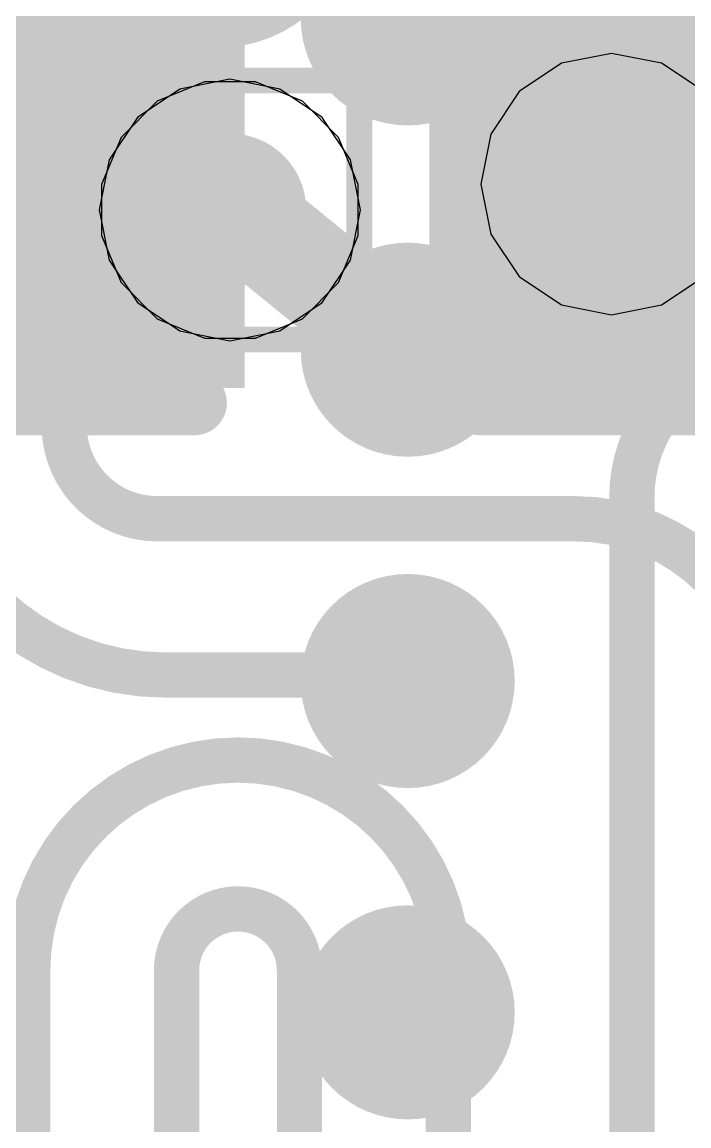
# Model space of a CAD drawing. Header units: inches. Extents: x -6 to 284, y -12 to 154.
# Drawn here: x 74.245 to 75.554, y 9.485 to 11.651 of the extents above; entities that cross this region are included whole.
import ezdxf

# ---------------------------------------------------------------- set-up
doc = ezdxf.new("R2010")
doc.units = ezdxf.units.IN
for name, color, linetype in [('Bottom Layer', 5, 'Continuous'), ('Bottom Overlay', 54, 'Continuous'), ('Bottom Paste', 16, 'Continuous'), ('Bottom Solder', 6, 'Continuous'), ('Drill Drawing', 1, 'Continuous'), ('GND-1', 16, 'Continuous'), ('GND-2', 90, 'Continuous'), ('GND-3', 216, 'Continuous'), ('GND-4', 54, 'Continuous'), ('PWR-1', 156, 'Continuous'), ('PWR-2', 130, 'Continuous'), ('Signal L1', 76, 'Continuous'), ('Signal L2', 6, 'Continuous'), ('Top Layer', 1, 'Continuous'), ('Top Paste', 8, 'Continuous'), ('Top Solder', 216, 'Continuous'), ('Via Holes', 16, 'Continuous')]:
    doc.layers.add(name, color=color, linetype=linetype)

# ---------------------------------------------------------------- blocks, each defined once
blk = doc.blocks.new('200_WFBGA__10_15__127')
at = {"layer": 'Top Layer'}
h = blk.add_hatch(color=1, dxfattribs=at)
edge = h.paths.add_edge_path()
edge.add_arc((1.1999, 2.9251), 0.16, 0, 360)
h = blk.add_hatch(color=1, dxfattribs=at)
edge = h.paths.add_edge_path()
edge.add_arc((1.1999, 2.2751), 0.16, 0, 360)
h = blk.add_hatch(color=1, dxfattribs=at)
edge = h.paths.add_edge_path()
edge.add_arc((1.1999, 1.6251), 0.16, 0, 360)
h = blk.add_hatch(color=1, dxfattribs=at)
edge = h.paths.add_edge_path()
edge.add_arc((1.1999, 0.9751), 0.16, 0, 360)
at = {"layer": 'Top Paste'}
h = blk.add_hatch(color=8, dxfattribs=at)
edge = h.paths.add_edge_path()
edge.add_arc((1.1999, 2.9251), 0.16, 0, 360)
h = blk.add_hatch(color=8, dxfattribs=at)
edge = h.paths.add_edge_path()
edge.add_arc((1.1999, 2.2751), 0.16, 0, 360)
h = blk.add_hatch(color=8, dxfattribs=at)
edge = h.paths.add_edge_path()
edge.add_arc((1.1999, 1.6251), 0.16, 0, 360)
h = blk.add_hatch(color=8, dxfattribs=at)
edge = h.paths.add_edge_path()
edge.add_arc((1.1999, 0.9751), 0.16, 0, 360)
at = {"layer": 'Top Solder'}
h = blk.add_hatch(color=216, dxfattribs=at)
edge = h.paths.add_edge_path()
edge.add_arc((1.1999, 2.9251), 0.21, 0, 360)
h = blk.add_hatch(color=216, dxfattribs=at)
edge = h.paths.add_edge_path()
edge.add_arc((1.1999, 2.2751), 0.21, 0, 360)
h = blk.add_hatch(color=216, dxfattribs=at)
edge = h.paths.add_edge_path()
edge.add_arc((1.1999, 1.6251), 0.21, 0, 360)
h = blk.add_hatch(color=216, dxfattribs=at)
edge = h.paths.add_edge_path()
edge.add_arc((1.1999, 0.9751), 0.21, 0, 360)
blk = doc.blocks.new('C___0402_B_278')
at = {"layer": 'Bottom Layer'}
for points in [[(-0.2413, 0.3175), (-0.2413, -0.3175), (-0.6985, -0.3175), (-0.6985, 0.3175)], [(0.6985, 0.3175), (0.6985, -0.3175), (0.2413, -0.3175), (0.2413, 0.3175)]]:
    blk.add_hatch(color=5, dxfattribs=at).paths.add_polyline_path(points)
at = {"layer": 'Bottom Paste'}
for points in [[(-0.2413, 0.3175), (-0.2413, -0.3175), (-0.6985, -0.3175), (-0.6985, 0.3175)], [(0.6985, 0.3175), (0.6985, -0.3175), (0.2413, -0.3175), (0.2413, 0.3175)]]:
    blk.add_hatch(color=16, dxfattribs=at).paths.add_polyline_path(points)
at = {"layer": 'Bottom Solder'}
for points in [[(-0.1813, 0.3775), (-0.1813, -0.3775), (-0.7585, -0.3775), (-0.7585, 0.3775)], [(0.7585, 0.3775), (0.7585, -0.3775), (0.1813, -0.3775), (0.1813, 0.3775)]]:
    blk.add_hatch(color=6, dxfattribs=at).paths.add_polyline_path(points)
at = {"layer": 'Bottom Overlay'}
for points in [[(-0.7874, 0.4064, 0.127, 0.127, 0), (-0.7874, -0.4064, 0.127, 0.127, 0)], [(-0.2794, 0.4064, 0.127, 0.127, 0), (-0.7874, 0.4064, 0.127, 0.127, 0)], [(0.7874, 0.4064, 0.127, 0.127, 0), (0.2794, 0.4064, 0.127, 0.127, 0)], [(0.7874, 0.4064, 0.127, 0.127, 0), (0.7874, -0.4064, 0.127, 0.127, 0)], [(-0.2794, -0.4064, 0.127, 0.127, 0), (-0.7874, -0.4064, 0.127, 0.127, 0)], [(0.7874, -0.4064, 0.127, 0.127, 0), (0.2794, -0.4064, 0.127, 0.127, 0)]]:
    blk.add_lwpolyline(points, format="xyseb", dxfattribs=at)
for points in [[(-0.8191, 0.4064, 0.0635, 0.0635, 1), (-0.7556, 0.4064, 0.0635, 0.0635, 1)], [(-0.8191, 0.4064, 0.0635, 0.0635, 1), (-0.7556, 0.4064, 0.0635, 0.0635, 1)], [(-0.3111, 0.4064, 0.0635, 0.0635, 1), (-0.2477, 0.4064, 0.0635, 0.0635, 1)], [(0.2477, 0.4064, 0.0635, 0.0635, 1), (0.3111, 0.4064, 0.0635, 0.0635, 1)], [(0.7556, 0.4064, 0.0635, 0.0635, 1), (0.8191, 0.4064, 0.0635, 0.0635, 1)], [(0.7556, 0.4064, 0.0635, 0.0635, 1), (0.8191, 0.4064, 0.0635, 0.0635, 1)], [(-0.8191, -0.4064, 0.0635, 0.0635, 1), (-0.7556, -0.4064, 0.0635, 0.0635, 1)], [(-0.8191, -0.4064, 0.0635, 0.0635, 1), (-0.7556, -0.4064, 0.0635, 0.0635, 1)], [(-0.3111, -0.4064, 0.0635, 0.0635, 1), (-0.2477, -0.4064, 0.0635, 0.0635, 1)], [(0.2477, -0.4064, 0.0635, 0.0635, 1), (0.3111, -0.4064, 0.0635, 0.0635, 1)], [(0.7556, -0.4064, 0.0635, 0.0635, 1), (0.8191, -0.4064, 0.0635, 0.0635, 1)], [(0.7556, -0.4064, 0.0635, 0.0635, 1), (0.8191, -0.4064, 0.0635, 0.0635, 1)]]:
    blk.add_lwpolyline(points, format="xyseb", close=True, dxfattribs=at)

msp = doc.modelspace()

# ---------------------------------------------------------------- hatches: boundary and pattern name
at = {"layer": 'Bottom Layer'}
h = msp.add_hatch(color=5, dxfattribs=at)
edge = h.paths.add_edge_path()
edge.add_arc((75.4018, 11.3332), 0.15, 0, 360)
h = msp.add_hatch(color=5, dxfattribs=at)
edge = h.paths.add_edge_path()
edge.add_arc((74.6526, 11.2824), 0.15, 0, 360)
at = {"layer": 'GND-1'}
h = msp.add_hatch(color=16, dxfattribs=at)
edge = h.paths.add_edge_path()
edge.add_arc((75.4018, 11.3332), 0.15, 0, 360)
h = msp.add_hatch(color=16, dxfattribs=at)
edge = h.paths.add_edge_path()
edge.add_arc((74.6526, 11.2824), 0.15, 0, 360)
at = {"layer": 'GND-2'}
h = msp.add_hatch(color=90, dxfattribs=at)
edge = h.paths.add_edge_path()
edge.add_arc((75.4018, 11.3332), 0.15, 0, 360)
h = msp.add_hatch(color=90, dxfattribs=at)
edge = h.paths.add_edge_path()
edge.add_arc((74.6526, 11.2824), 0.15, 0, 360)
at = {"layer": 'GND-3'}
h = msp.add_hatch(color=216, dxfattribs=at)
edge = h.paths.add_edge_path()
edge.add_arc((75.4018, 11.3332), 0.15, 0, 360)
h = msp.add_hatch(color=216, dxfattribs=at)
edge = h.paths.add_edge_path()
edge.add_arc((74.6526, 11.2824), 0.15, 0, 360)
at = {"layer": 'GND-4'}
h = msp.add_hatch(color=54, dxfattribs=at)
edge = h.paths.add_edge_path()
edge.add_arc((75.4018, 11.3332), 0.15, 0, 360)
h = msp.add_hatch(color=54, dxfattribs=at)
edge = h.paths.add_edge_path()
edge.add_arc((74.6526, 11.2824), 0.15, 0, 360)
at = {"layer": 'PWR-1'}
h = msp.add_hatch(color=156, dxfattribs=at)
edge = h.paths.add_edge_path()
edge.add_arc((75.4018, 11.3332), 0.15, 0, 360)
h = msp.add_hatch(color=156, dxfattribs=at)
edge = h.paths.add_edge_path()
edge.add_arc((74.6526, 11.2824), 0.15, 0, 360)
at = {"layer": 'PWR-2'}
h = msp.add_hatch(color=130, dxfattribs=at)
edge = h.paths.add_edge_path()
edge.add_arc((75.4018, 11.3332), 0.15, 0, 360)
h = msp.add_hatch(color=130, dxfattribs=at)
edge = h.paths.add_edge_path()
edge.add_arc((74.6526, 11.2824), 0.15, 0, 360)
at = {"layer": 'Signal L1'}
h = msp.add_hatch(color=76, dxfattribs=at)
edge = h.paths.add_edge_path()
edge.add_arc((75.4018, 11.3332), 0.15, 0, 360)
h = msp.add_hatch(color=76, dxfattribs=at)
edge = h.paths.add_edge_path()
edge.add_arc((74.6526, 11.2824), 0.15, 0, 360)
at = {"layer": 'Signal L2'}
h = msp.add_hatch(color=6, dxfattribs=at)
edge = h.paths.add_edge_path()
edge.add_arc((75.4018, 11.3332), 0.15, 0, 360)
h = msp.add_hatch(color=6, dxfattribs=at)
edge = h.paths.add_edge_path()
edge.add_arc((74.6526, 11.2824), 0.15, 0, 360)
at = {"layer": 'Top Layer'}
h = msp.add_hatch(color=1, dxfattribs=at)
edge = h.paths.add_edge_path()
edge.add_arc((75.4018, 11.3332), 0.15, 0, 360)
h = msp.add_hatch(color=1, dxfattribs=at)
edge = h.paths.add_edge_path()
edge.add_arc((74.6526, 11.2824), 0.15, 0, 360)
at = {"layer": 'Via Holes'}
h = msp.add_hatch(color=7, dxfattribs=at)
edge = h.paths.add_edge_path()
edge.add_arc((75.4018, 11.3332), 0.075, 0, 360)
h = msp.add_hatch(color=7, dxfattribs=at)
edge = h.paths.add_edge_path()
edge.add_arc((74.6526, 11.2824), 0.075, 0, 360)

# ---------------------------------------------------------------- linework, layer by layer
at = {"layer": 'Bottom Layer'}
for points in [[(74.9499, 11.768, 0.2032, 0.2032, 0), (75.1917, 11.5263, 0.2032, 0.2032, 0)], [(75.1917, 11.5263, 0.2032, 0.2032, 0), (75.2057, 11.5263, 0.2032, 0.2032, 0)], [(75.2057, 11.5263, 0.2032, 0.2032, 0), (75.2956, 11.4364, 0.2032, 0.2032, 0)], [(75.2956, 11.3104, 0.2032, 0.2032, 0), (75.2956, 11.4364, 0.2032, 0.2032, 0)]]:
    msp.add_lwpolyline(points, format="xyseb", dxfattribs=at)
for points in [[(75.1409, 11.5263, 0.1016, 0.1016, 1), (75.2425, 11.5263, 0.1016, 0.1016, 1)], [(75.1409, 11.5263, 0.1016, 0.1016, 1), (75.2425, 11.5263, 0.1016, 0.1016, 1)], [(75.1549, 11.5263, 0.1016, 0.1016, 1), (75.2565, 11.5263, 0.1016, 0.1016, 1)], [(75.1549, 11.5263, 0.1016, 0.1016, 1), (75.2565, 11.5263, 0.1016, 0.1016, 1)], [(75.2448, 11.4364, 0.1016, 0.1016, 1), (75.3464, 11.4364, 0.1016, 0.1016, 1)], [(75.2448, 11.4364, 0.1016, 0.1016, 1), (75.3464, 11.4364, 0.1016, 0.1016, 1)], [(75.2448, 11.3104, 0.1016, 0.1016, 1), (75.3464, 11.3104, 0.1016, 0.1016, 1)]]:
    msp.add_lwpolyline(points, format="xyseb", close=True, dxfattribs=at)
at = {"layer": 'Drill Drawing'}
for points in [[(75.1478, 11.5872, 0.0508, 0.0508, 0), (75.6558, 11.5872, 0.0508, 0.0508, 0)], [(75.1478, 11.0792, 0.0508, 0.0508, 0), (75.1478, 11.5872, 0.0508, 0.0508, 0)], [(74.3986, 11.5364, 0.0508, 0.0508, 0), (74.9066, 11.5364, 0.0508, 0.0508, 0)], [(74.3986, 11.0284, 0.0508, 0.0508, 0), (74.3986, 11.5364, 0.0508, 0.0508, 0)], [(74.9066, 11.0284, 0.0508, 0.0508, 0), (74.9066, 11.5364, 0.0508, 0.0508, 0)], [(75.1478, 11.0792, 0.0508, 0.0508, 0), (75.6558, 11.0792, 0.0508, 0.0508, 0)], [(74.3986, 11.0284, 0.0508, 0.0508, 0), (74.9066, 11.0284, 0.0508, 0.0508, 0)]]:
    msp.add_lwpolyline(points, format="xyseb", dxfattribs=at)
for points in [[(75.1351, 11.5872, 0.0254, 0.0254, 1), (75.1605, 11.5872, 0.0254, 0.0254, 1)], [(75.1351, 11.5872, 0.0254, 0.0254, 1), (75.1605, 11.5872, 0.0254, 0.0254, 1)], [(74.3859, 11.5364, 0.0254, 0.0254, 1), (74.4113, 11.5364, 0.0254, 0.0254, 1)], [(74.3859, 11.5364, 0.0254, 0.0254, 1), (74.4113, 11.5364, 0.0254, 0.0254, 1)], [(74.8939, 11.5364, 0.0254, 0.0254, 1), (74.9193, 11.5364, 0.0254, 0.0254, 1)], [(74.8939, 11.5364, 0.0254, 0.0254, 1), (74.9193, 11.5364, 0.0254, 0.0254, 1)], [(75.1351, 11.0792, 0.0254, 0.0254, 1), (75.1605, 11.0792, 0.0254, 0.0254, 1)], [(75.1351, 11.0792, 0.0254, 0.0254, 1), (75.1605, 11.0792, 0.0254, 0.0254, 1)], [(74.3859, 11.0284, 0.0254, 0.0254, 1), (74.4113, 11.0284, 0.0254, 0.0254, 1)], [(74.3859, 11.0284, 0.0254, 0.0254, 1), (74.4113, 11.0284, 0.0254, 0.0254, 1)], [(74.8939, 11.0284, 0.0254, 0.0254, 1), (74.9193, 11.0284, 0.0254, 0.0254, 1)], [(74.8939, 11.0284, 0.0254, 0.0254, 1), (74.9193, 11.0284, 0.0254, 0.0254, 1)]]:
    msp.add_lwpolyline(points, format="xyseb", close=True, dxfattribs=at)
at = {"layer": 'GND-1'}
for p, q in [((74.6026, 11.534), (74.5101, 11.4957)), ((74.7027, 11.534), (74.6026, 11.534)), ((74.7951, 11.4957), (74.7027, 11.534)), ((74.5101, 11.4957), (74.4393, 11.4249)), ((74.8659, 11.4249), (74.7951, 11.4957)), ((74.4393, 11.4249), (74.401, 11.3324)), ((74.9042, 11.3324), (74.8659, 11.4249)), ((74.401, 11.3324), (74.401, 11.2323)), ((74.9042, 11.2323), (74.9042, 11.3324)), ((74.401, 11.2323), (74.4393, 11.1399)), ((74.8659, 11.1399), (74.9042, 11.2323)), ((74.4393, 11.1399), (74.5101, 11.0691)), ((74.7951, 11.0691), (74.8659, 11.1399)), ((74.5101, 11.0691), (74.6026, 11.0308)), ((74.7027, 11.0308), (74.7951, 11.0691)), ((74.6026, 11.0308), (74.7027, 11.0308))]:
    msp.add_line(p, q, dxfattribs=at)
at = {"layer": 'GND-2'}
for p, q in [((74.6026, 11.534), (74.5101, 11.4957)), ((74.7027, 11.534), (74.6026, 11.534)), ((74.7951, 11.4957), (74.7027, 11.534)), ((74.5101, 11.4957), (74.4393, 11.4249)), ((74.8659, 11.4249), (74.7951, 11.4957)), ((74.4393, 11.4249), (74.401, 11.3324)), ((74.9042, 11.3324), (74.8659, 11.4249)), ((74.401, 11.3324), (74.401, 11.2323)), ((74.9042, 11.2323), (74.9042, 11.3324)), ((74.401, 11.2323), (74.4393, 11.1399)), ((74.8659, 11.1399), (74.9042, 11.2323)), ((74.4393, 11.1399), (74.5101, 11.0691)), ((74.7951, 11.0691), (74.8659, 11.1399)), ((74.5101, 11.0691), (74.6026, 11.0308)), ((74.7027, 11.0308), (74.7951, 11.0691)), ((74.6026, 11.0308), (74.7027, 11.0308))]:
    msp.add_line(p, q, dxfattribs=at)
at = {"layer": 'GND-3'}
for p, q in [((74.6026, 11.534), (74.5101, 11.4957)), ((74.7027, 11.534), (74.6026, 11.534)), ((74.7951, 11.4957), (74.7027, 11.534)), ((74.5101, 11.4957), (74.4393, 11.4249)), ((74.8659, 11.4249), (74.7951, 11.4957)), ((74.4393, 11.4249), (74.401, 11.3324)), ((74.9042, 11.3324), (74.8659, 11.4249)), ((74.401, 11.3324), (74.401, 11.2323)), ((74.9042, 11.2323), (74.9042, 11.3324)), ((74.401, 11.2323), (74.4393, 11.1399)), ((74.8659, 11.1399), (74.9042, 11.2323)), ((74.4393, 11.1399), (74.5101, 11.0691)), ((74.7951, 11.0691), (74.8659, 11.1399)), ((74.5101, 11.0691), (74.6026, 11.0308)), ((74.7027, 11.0308), (74.7951, 11.0691)), ((74.6026, 11.0308), (74.7027, 11.0308))]:
    msp.add_line(p, q, dxfattribs=at)
at = {"layer": 'GND-4'}
for p, q in [((74.6026, 11.534), (74.5101, 11.4957)), ((74.7027, 11.534), (74.6026, 11.534)), ((74.7951, 11.4957), (74.7027, 11.534)), ((74.5101, 11.4957), (74.4393, 11.4249)), ((74.8659, 11.4249), (74.7951, 11.4957)), ((74.4393, 11.4249), (74.401, 11.3324)), ((74.9042, 11.3324), (74.8659, 11.4249)), ((74.401, 11.3324), (74.401, 11.2323)), ((74.9042, 11.2323), (74.9042, 11.3324)), ((74.401, 11.2323), (74.4393, 11.1399)), ((74.8659, 11.1399), (74.9042, 11.2323)), ((74.4393, 11.1399), (74.5101, 11.0691)), ((74.7951, 11.0691), (74.8659, 11.1399)), ((74.5101, 11.0691), (74.6026, 11.0308)), ((74.7027, 11.0308), (74.7951, 11.0691)), ((74.6026, 11.0308), (74.7027, 11.0308))]:
    msp.add_line(p, q, dxfattribs=at)
at = {"layer": 'PWR-1'}
for p, q in [((75.4018, 11.5897), (75.3037, 11.5702)), ((75.5, 11.5702), (75.4018, 11.5897)), ((75.3037, 11.5702), (75.2204, 11.5146)), ((75.5832, 11.5146), (75.5, 11.5702)), ((75.2204, 11.5146), (75.1648, 11.4314)), ((75.1648, 11.4314), (75.1453, 11.3332)), ((75.1453, 11.3332), (75.1648, 11.235)), ((75.1648, 11.235), (75.2204, 11.1518)), ((75.2204, 11.1518), (75.3037, 11.0962)), ((75.5, 11.0962), (75.5832, 11.1518)), ((75.3037, 11.0962), (75.4018, 11.0767)), ((75.4018, 11.0767), (75.5, 11.0962))]:
    msp.add_line(p, q, dxfattribs=at)
at = {"layer": 'PWR-2'}
for p, q in [((75.4018, 11.5897), (75.3037, 11.5702)), ((75.5, 11.5702), (75.4018, 11.5897)), ((75.3037, 11.5702), (75.2204, 11.5146)), ((75.5832, 11.5146), (75.5, 11.5702)), ((74.6526, 11.5389), (74.5545, 11.5194)), ((74.7508, 11.5194), (74.6526, 11.5389)), ((74.5545, 11.5194), (74.4712, 11.4638)), ((74.834, 11.4638), (74.7508, 11.5194)), ((75.2204, 11.5146), (75.1648, 11.4314)), ((74.4712, 11.4638), (74.4156, 11.3806)), ((74.8896, 11.3806), (74.834, 11.4638)), ((75.1648, 11.4314), (75.1453, 11.3332)), ((74.4156, 11.3806), (74.3961, 11.2824)), ((74.9092, 11.2824), (74.8896, 11.3806)), ((75.1453, 11.3332), (75.1648, 11.235)), ((74.3961, 11.2824), (74.4156, 11.1842)), ((74.8896, 11.1842), (74.9092, 11.2824)), ((75.1648, 11.235), (75.2204, 11.1518)), ((74.4156, 11.1842), (74.4712, 11.101)), ((74.834, 11.101), (74.8896, 11.1842)), ((75.2204, 11.1518), (75.3037, 11.0962)), ((75.5, 11.0962), (75.5832, 11.1518)), ((74.4712, 11.101), (74.5545, 11.0454)), ((74.7508, 11.0454), (74.834, 11.101)), ((75.3037, 11.0962), (75.4018, 11.0767)), ((75.4018, 11.0767), (75.5, 11.0962)), ((74.5545, 11.0454), (74.6526, 11.0259)), ((74.6526, 11.0259), (74.7508, 11.0454))]:
    msp.add_line(p, q, dxfattribs=at)
at = {"layer": 'Signal L2'}
for points in [[(74.8431, 11.8739, 0.1194, 0.1194, -1), (74.4164, 11.8739, 0.1194, 0.1194, 0)], [(75.5251, 10.9204, 0.0889, 0.0889, 0), (76.3637, 11.759, 0.0889, 0.0889, 0)], [(75.4416, 10.7177, 0.0889, 0.0889, -0.199926), (75.5251, 10.9204, 0.0889, 0.0889, 0)], [(75.4416, 10.7177, 0.0889, 0.0889, 0), (75.4416, 10.6823, 0.0889, 0.0889, 0)], [(75.4416, 9.4283, 0.0889, 0.0889, 0), (75.4416, 10.6823, 0.0889, 0.0889, 0)], [(74.2559, 9.7906, 0.0889, 0.0889, -1), (75.0814, 9.7906, 0.0889, 0.0889, 0)], [(74.548, 9.7906, 0.0889, 0.0889, -1), (74.7893, 9.7906, 0.0889, 0.0889, 0)], [(74.2559, 9.3555, 0.0889, 0.0889, 0), (74.2559, 9.7906, 0.0889, 0.0889, 0)], [(74.548, 9.3555, 0.0889, 0.0889, 0), (74.548, 9.7906, 0.0889, 0.0889, 0)], [(74.7893, 9.4104, 0.0889, 0.0889, 0), (74.7893, 9.7906, 0.0889, 0.0889, 0)], [(75.0814, 9.4104, 0.0889, 0.0889, 0), (75.0814, 9.7906, 0.0889, 0.0889, 0)]]:
    msp.add_lwpolyline(points, format="xyseb", dxfattribs=at)
for points in [[(75.5029, 10.9204, 0.0445, 0.0445, 1), (75.5473, 10.9204, 0.0445, 0.0445, 1)], [(75.5029, 10.9204, 0.0445, 0.0445, 1), (75.5473, 10.9204, 0.0445, 0.0445, 1)], [(75.4194, 10.7177, 0.0445, 0.0445, 1), (75.4638, 10.7177, 0.0445, 0.0445, 1)], [(75.4194, 10.7177, 0.0445, 0.0445, 1), (75.4638, 10.7177, 0.0445, 0.0445, 1)], [(75.4194, 10.6823, 0.0445, 0.0445, 1), (75.4638, 10.6823, 0.0445, 0.0445, 1)], [(75.4194, 10.6823, 0.0445, 0.0445, 1), (75.4638, 10.6823, 0.0445, 0.0445, 1)], [(74.2337, 9.7906, 0.0445, 0.0445, 1), (74.2782, 9.7906, 0.0445, 0.0445, 1)], [(74.2337, 9.7906, 0.0445, 0.0445, 1), (74.2782, 9.7906, 0.0445, 0.0445, 1)], [(74.5258, 9.7906, 0.0445, 0.0445, 1), (74.5703, 9.7906, 0.0445, 0.0445, 1)], [(74.5258, 9.7906, 0.0445, 0.0445, 1), (74.5703, 9.7906, 0.0445, 0.0445, 1)], [(74.7671, 9.7906, 0.0445, 0.0445, 1), (74.8116, 9.7906, 0.0445, 0.0445, 1)], [(74.7671, 9.7906, 0.0445, 0.0445, 1), (74.8116, 9.7906, 0.0445, 0.0445, 1)], [(75.0592, 9.7906, 0.0445, 0.0445, 1), (75.1037, 9.7906, 0.0445, 0.0445, 1)], [(75.0592, 9.7906, 0.0445, 0.0445, 1), (75.1037, 9.7906, 0.0445, 0.0445, 1)]]:
    msp.add_lwpolyline(points, format="xyseb", close=True, dxfattribs=at)
at = {"layer": 'Top Layer'}
for points in [[(75.0018, 11.6582, 0.2032, 0.2032, 0), (75.4018, 11.3332, 0.2032, 0.2032, 0)], [(73.8893, 11.5751, 0.0889, 0.0889, -0.414214), (74.3276, 11.1369, 0.0889, 0.0889, 0)], [(74.6573, 11.2881, 0.2032, 0.2032, 0), (75.0018, 11.0082, 0.2032, 0.2032, 0)], [(74.3276, 10.8591, 0.0889, 0.0889, 0), (74.3276, 11.1369, 0.0889, 0.0889, 0)], [(74.3293, 10.8341, 0.0889, 0.0889, -0.034409), (74.3276, 10.8591, 0.0889, 0.0889, 0)], [(74.51, 10.6767, 0.0889, 0.0889, -0.374468), (74.3293, 10.8341, 0.0889, 0.0889, 0)], [(74.526, 10.3701, 0.0889, 0.0889, -0.374882), (74.04, 10.794, 0.0889, 0.0889, 0)], [(74.51, 10.6767, 0.0889, 0.0889, 0), (75.3306, 10.6767, 0.0889, 0.0889, 0)], [(75.3306, 10.6767, 0.0889, 0.0889, -0.198764), (75.5998, 10.5652, 0.0889, 0.0889, 0)], [(74.526, 10.3701, 0.0889, 0.0889, 0), (74.9552, 10.3701, 0.0889, 0.0889, 0)]]:
    msp.add_lwpolyline(points, format="xyseb", dxfattribs=at)
for points in [[(74.951, 11.6582, 0.1016, 0.1016, 1), (75.0526, 11.6582, 0.1016, 0.1016, 1)], [(75.351, 11.3332, 0.1016, 0.1016, 1), (75.4526, 11.3332, 0.1016, 0.1016, 1)], [(74.6065, 11.2881, 0.1016, 0.1016, 1), (74.7081, 11.2881, 0.1016, 0.1016, 1)], [(74.3054, 11.1369, 0.0445, 0.0445, 1), (74.3498, 11.1369, 0.0445, 0.0445, 1)], [(74.3054, 11.1369, 0.0445, 0.0445, 1), (74.3498, 11.1369, 0.0445, 0.0445, 1)], [(74.951, 11.0082, 0.1016, 0.1016, 1), (75.0526, 11.0082, 0.1016, 0.1016, 1)], [(74.3054, 10.8591, 0.0445, 0.0445, 1), (74.3498, 10.8591, 0.0445, 0.0445, 1)], [(74.3054, 10.8591, 0.0445, 0.0445, 1), (74.3498, 10.8591, 0.0445, 0.0445, 1)], [(74.3071, 10.8341, 0.0445, 0.0445, 1), (74.3516, 10.8341, 0.0445, 0.0445, 1)], [(74.3071, 10.8341, 0.0445, 0.0445, 1), (74.3516, 10.8341, 0.0445, 0.0445, 1)], [(74.4878, 10.6767, 0.0445, 0.0445, 1), (74.5323, 10.6767, 0.0445, 0.0445, 1)], [(74.4878, 10.6767, 0.0445, 0.0445, 1), (74.5323, 10.6767, 0.0445, 0.0445, 1)], [(75.3083, 10.6767, 0.0445, 0.0445, 1), (75.3528, 10.6767, 0.0445, 0.0445, 1)], [(75.3083, 10.6767, 0.0445, 0.0445, 1), (75.3528, 10.6767, 0.0445, 0.0445, 1)], [(74.5038, 10.3701, 0.0445, 0.0445, 1), (74.5482, 10.3701, 0.0445, 0.0445, 1)], [(74.5038, 10.3701, 0.0445, 0.0445, 1), (74.5482, 10.3701, 0.0445, 0.0445, 1)], [(74.933, 10.3701, 0.0445, 0.0445, 1), (74.9774, 10.3701, 0.0445, 0.0445, 1)]]:
    msp.add_lwpolyline(points, format="xyseb", close=True, dxfattribs=at)

# ---------------------------------------------------------------- block references
msp.add_blockref('200_WFBGA__10_15__127', (73.8018, 8.7332))
at = {"rotation": 180}
msp.add_blockref('C___0402_B_278', (74.8628, 11.3104), dxfattribs=at)

doc.saveas('drawing.dxf')
